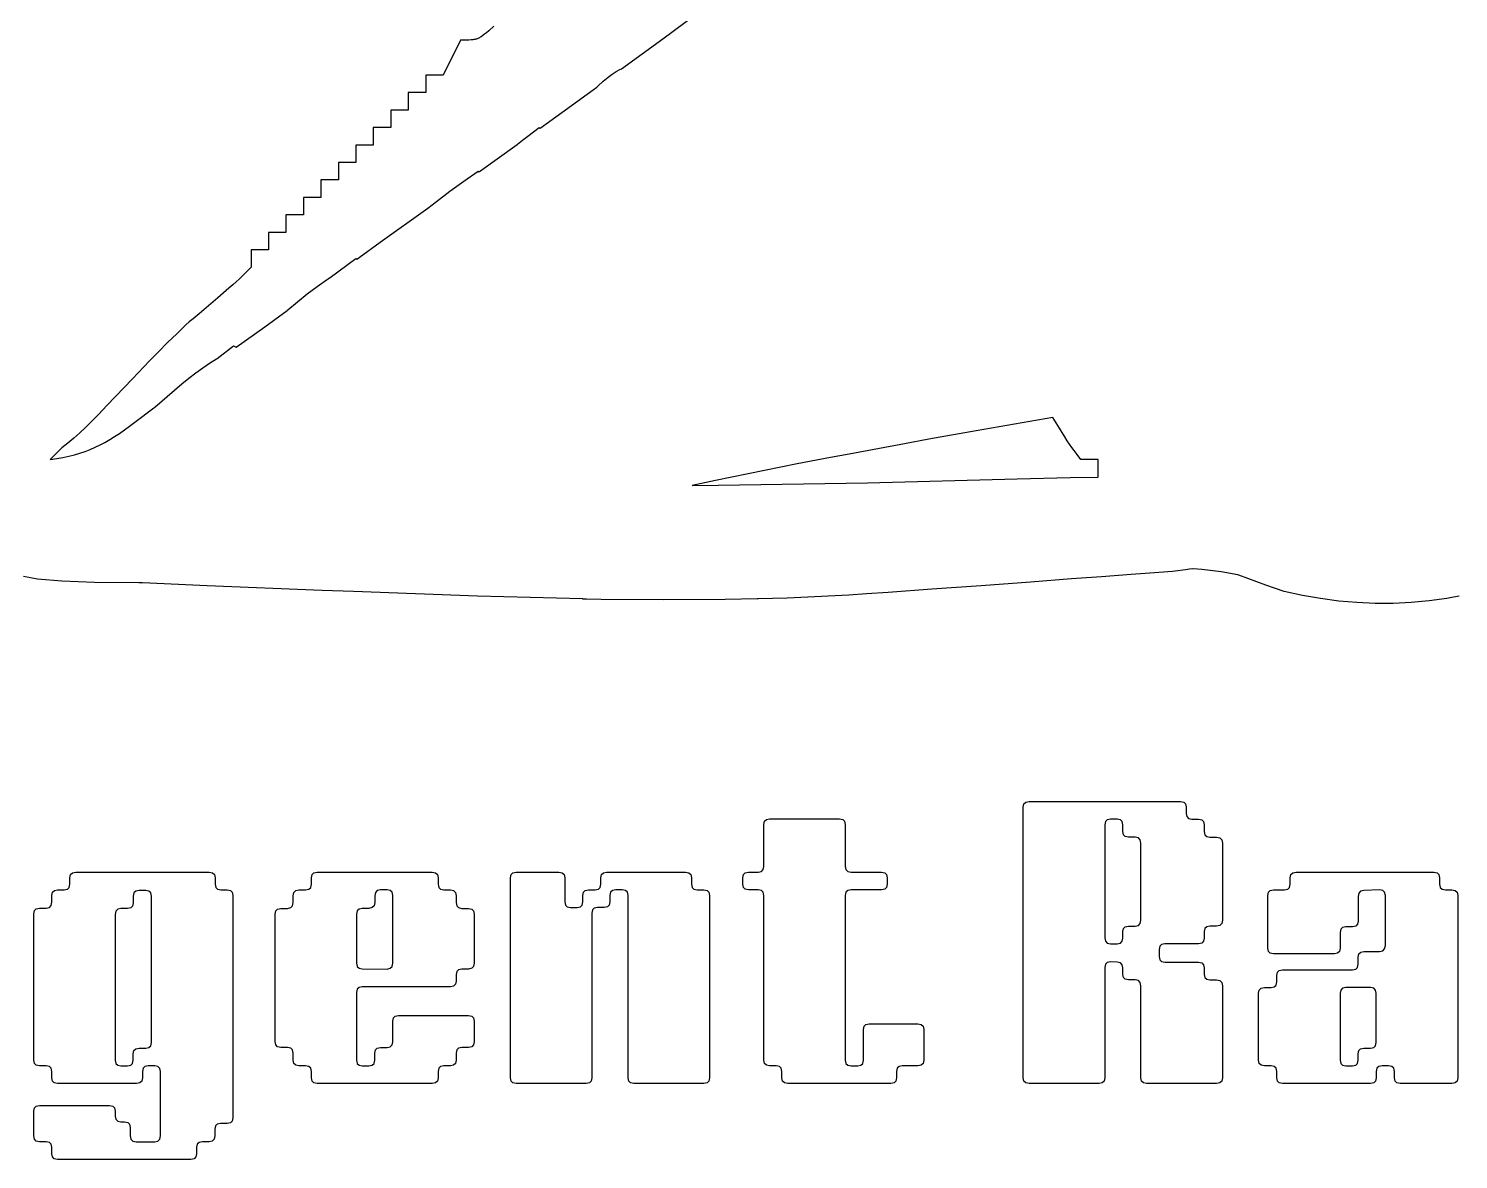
# Model space of a CAD drawing. Header units: millimetres. Extents: x 60 to 220, y -152 to -53.
# Drawn here: x 210.111 to 214.753, y -136.18 to -132.508 of the extents above; entities that cross this region are included whole.
import ezdxf

# ---------------------------------------------------------------- set-up
doc = ezdxf.new("R2010")
doc.units = ezdxf.units.MM
doc.layers.add('F.Silkscreen', color=41, linetype='CONTINUOUS', true_color=0xf2eda1)

msp = doc.modelspace()

# ---------------------------------------------------------------- linework, layer by layer
at = {"layer": 'F.Silkscreen', "linetype": 'CONTINUOUS'}
for p, q in [((212.170098, -132.541211), (212.395086, -132.374023)), ((211.571947, -132.53927), (211.56941, -132.540409)), ((211.574475, -132.537999), (211.571947, -132.53927)), ((211.577034, -132.536578), (211.574475, -132.537999)), ((211.579638, -132.53498), (211.577034, -132.536578)), ((211.585045, -132.531317), (211.579638, -132.53498)), ((211.590881, -132.526926), (211.585045, -132.531317)), ((211.597277, -132.521723), (211.590881, -132.526926)), ((211.604408, -132.515654), (211.597277, -132.521723)), ((211.621476, -132.500661), (211.604408, -132.515654)), ((211.513364, -132.546074), (211.456641, -132.659515)), ((211.532187, -132.545987), (211.513364, -132.546074)), ((211.540003, -132.545777), (211.532187, -132.545987)), ((211.546951, -132.545367), (211.540003, -132.545777)), ((211.553215, -132.544697), (211.546951, -132.545367)), ((211.556138, -132.544237), (211.553215, -132.544697)), ((211.55894, -132.543686), (211.556138, -132.544237)), ((211.561661, -132.54304), (211.55894, -132.543686)), ((211.564296, -132.542275), (211.561661, -132.54304)), ((211.566868, -132.541394), (211.564296, -132.542275)), ((211.56941, -132.540409), (211.566868, -132.541394)), ((212.03605, -132.639493), (212.170098, -132.541211)), ((211.456641, -132.659515), (211.399921, -132.659515)), ((211.399921, -132.659515), (211.399921, -132.716231)), ((211.976177, -132.679621), (211.99177, -132.666481)), ((211.99177, -132.666481), (212.005733, -132.655963)), ((212.005733, -132.655963), (212.018486, -132.647784)), ((212.018486, -132.647784), (212.03046, -132.641623)), ((212.03046, -132.641623), (212.03605, -132.639493)), ((211.399921, -132.716231), (211.343202, -132.716231)), ((211.343202, -132.716231), (211.343202, -132.772956)), ((211.771665, -132.831205), (211.944043, -132.706953)), ((211.944043, -132.706953), (211.955618, -132.698465)), ((211.955618, -132.698465), (211.958539, -132.695665)), ((211.958539, -132.695665), (211.976177, -132.679621)), ((211.343202, -132.772956), (211.286476, -132.772956)), ((211.286476, -132.772956), (211.286476, -132.829673)), ((211.286476, -132.829673), (211.229773, -132.829673)), ((211.229773, -132.829673), (211.229773, -132.886385)), ((211.714182, -132.870465), (211.731201, -132.857135)), ((211.731201, -132.857135), (211.749324, -132.843576)), ((211.749324, -132.843576), (211.7686, -132.829673)), ((211.7686, -132.829673), (211.771665, -132.831205)), ((211.229773, -132.886385), (211.173045, -132.886385)), ((211.173045, -132.886385), (211.173045, -132.943104)), ((211.573976, -132.972743), (211.696479, -132.885265)), ((211.696479, -132.885265), (211.698229, -132.88371)), ((211.698229, -132.88371), (211.714182, -132.870465)), ((211.173045, -132.943104), (211.116332, -132.943104)), ((211.116332, -132.943104), (211.116332, -132.999834)), ((211.116332, -132.999834), (211.059612, -132.999834)), ((211.059612, -132.999834), (211.059612, -133.056529)), ((211.523522, -133.003956), (211.570082, -132.971474)), ((211.570082, -132.971474), (211.573417, -132.973141)), ((211.573417, -132.973141), (211.573976, -132.972743)), ((211.434616, -133.0699), (211.478416, -133.036664)), ((211.478416, -133.036664), (211.523522, -133.003956)), ((211.059612, -133.056529), (211.002896, -133.056529)), ((211.002896, -133.056529), (211.002896, -133.113262)), ((211.252378, -133.202306), (211.407226, -133.091794)), ((211.407226, -133.091794), (211.434616, -133.0699)), ((211.002896, -133.113262), (210.946172, -133.113262)), ((210.946172, -133.113262), (210.946172, -133.169978)), ((210.946172, -133.169978), (210.889455, -133.169978)), ((210.889455, -133.169978), (210.889455, -133.226697)), ((210.889455, -133.226697), (210.832734, -133.226697)), ((210.832734, -133.226697), (210.832734, -133.283415)), ((211.183678, -133.251511), (211.252378, -133.202306)), ((211.089421, -133.316422), (211.173045, -133.255053)), ((211.173045, -133.255053), (211.176379, -133.256719)), ((211.176379, -133.256719), (211.183678, -133.251511)), ((210.794249, -133.32168), (210.784242, -133.331048)), ((210.80482, -133.31138), (210.794249, -133.32168)), ((210.832734, -133.283415), (210.80482, -133.31138)), ((211.047778, -133.345521), (211.080762, -133.32217)), ((211.080762, -133.32217), (211.089421, -133.316422)), ((210.760897, -133.351712), (210.724624, -133.382676)), ((210.773549, -133.34067), (210.760897, -133.351712)), ((210.784242, -133.331048), (210.773549, -133.34067)), ((210.983691, -133.395287), (211.01543, -133.369871)), ((211.01543, -133.369871), (211.047778, -133.345521)), ((210.724624, -133.382676), (210.663808, -133.434962)), ((210.952514, -133.421761), (210.983691, -133.395287)), ((210.631413, -133.461052), (210.621374, -133.470365)), ((210.644507, -133.450577), (210.631413, -133.461052)), ((210.663808, -133.434962), (210.644507, -133.450577)), ((210.877048, -133.476619), (210.950342, -133.423712)), ((210.950342, -133.423712), (210.952514, -133.421761)), ((210.591333, -133.499012), (210.561631, -133.528091)), ((210.621374, -133.470365), (210.591333, -133.499012)), ((210.784783, -133.543035), (210.877048, -133.476619)), ((210.532232, -133.557617), (210.503065, -133.587622)), ((210.561631, -133.528091), (210.532232, -133.557617)), ((210.7224, -133.580016), (210.77602, -133.538653)), ((210.77602, -133.538653), (210.784783, -133.543035)), ((210.503065, -133.587622), (210.447466, -133.645145)), ((210.676011, -133.610088), (210.698379, -133.59497)), ((210.698379, -133.59497), (210.72078, -133.580944)), ((210.72078, -133.580944), (210.7224, -133.580016)), ((210.447466, -133.645145), (210.392356, -133.702922)), ((210.607503, -133.662287), (210.630713, -133.643739)), ((210.630713, -133.643739), (210.653494, -133.626335)), ((210.653494, -133.626335), (210.676011, -133.610088)), ((210.520778, -133.737172), (210.583711, -133.682)), ((210.583711, -133.682), (210.607503, -133.662287)), ((210.36499, -133.731963), (210.337724, -133.761123)), ((210.392356, -133.702922), (210.36499, -133.731963)), ((210.455202, -133.786787), (210.517106, -133.740238)), ((210.517106, -133.740238), (210.520778, -133.737172)), ((210.316789, -133.782426), (210.296466, -133.80235)), ((210.337724, -133.761123), (210.316789, -133.782426)), ((210.438163, -133.799643), (210.455202, -133.786787)), ((213.436251, -133.77134), (213.186897, -133.814121)), ((213.452435, -133.797432), (213.436251, -133.77134)), ((210.256969, -133.838252), (210.237471, -133.854309)), ((210.276583, -133.820938), (210.256969, -133.838252)), ((210.296466, -133.80235), (210.276583, -133.820938)), ((210.373889, -133.842992), (210.389604, -133.833309)), ((210.389604, -133.833309), (210.405473, -133.822879)), ((210.405473, -133.822879), (210.421626, -133.811665)), ((210.421626, -133.811665), (210.438163, -133.799643)), ((213.186897, -133.814121), (213.033328, -133.841783)), ((213.474904, -133.834167), (213.452435, -133.797432)), ((213.482994, -133.847), (213.474904, -133.834167)), ((210.217993, -133.869123), (210.180483, -133.907332)), ((210.237471, -133.854309), (210.217993, -133.869123)), ((210.276949, -133.886721), (210.293978, -133.881018)), ((210.293978, -133.881018), (210.310517, -133.87471)), ((210.310517, -133.87471), (210.326665, -133.86776)), ((210.326665, -133.86776), (210.342531, -133.860201)), ((210.342531, -133.860201), (210.358239, -133.851938)), ((210.358239, -133.851938), (210.373889, -133.842992)), ((212.954119, -133.85657), (212.774345, -133.890151)), ((213.033328, -133.841783), (212.954119, -133.85657)), ((213.490149, -133.857861), (213.482994, -133.847)), ((213.497236, -133.868038), (213.490149, -133.857861)), ((213.505154, -133.878818), (213.497236, -133.868038)), ((213.514727, -133.89147), (213.505154, -133.878818)), ((210.180483, -133.907332), (210.201659, -133.904188)), ((210.201659, -133.904188), (210.221769, -133.900566)), ((210.221769, -133.900566), (210.240964, -133.896478)), ((210.240964, -133.896478), (210.259311, -133.891872)), ((210.259311, -133.891872), (210.276949, -133.886721)), ((212.606191, -133.922084), (212.340433, -133.976082)), ((212.714123, -133.901391), (212.606191, -133.922084)), ((212.774345, -133.890151), (212.714123, -133.901391)), ((213.526868, -133.907332), (213.514727, -133.89147)), ((213.583584, -133.907332), (213.526868, -133.907332)), ((213.583584, -133.964043), (213.583584, -133.907332)), ((212.340433, -133.976082), (212.265332, -133.991579)), ((212.83471, -133.983781), (213.319819, -133.97024)), ((213.319819, -133.97024), (213.492103, -133.965694)), ((213.492103, -133.965694), (213.582601, -133.96461)), ((213.582601, -133.96461), (213.583584, -133.964043)), ((212.265332, -133.991579), (212.349641, -133.991077)), ((212.349641, -133.991077), (212.83471, -133.983781)), ((210.139428, -134.295616), (210.093719, -134.287535)), ((210.218112, -134.302713), (210.139428, -134.295616)), ((210.32398, -134.306479), (210.218112, -134.302713)), ((213.496738, -134.295495), (213.3634, -134.305825)), ((213.59372, -134.28871), (213.496738, -134.295495)), ((213.690658, -134.281345), (213.59372, -134.28871)), ((213.750979, -134.276332), (213.690658, -134.281345)), ((213.824965, -134.270729), (213.750979, -134.276332)), ((213.84175, -134.26902), (213.824965, -134.270729)), ((213.857998, -134.266923), (213.84175, -134.26902)), ((213.86704, -134.265452), (213.857998, -134.266923)), ((213.879286, -134.264138), (213.86704, -134.265452)), ((213.891072, -134.262439), (213.879286, -134.264138)), ((213.892009, -134.262257), (213.891072, -134.262439)), ((213.920332, -134.264171), (213.892009, -134.262257)), ((213.982917, -134.271817), (213.920332, -134.264171)), ((214.037047, -134.281843), (213.982917, -134.271817)), ((214.039678, -134.282867), (214.037047, -134.281843)), ((214.068968, -134.29393), (214.039678, -134.282867)), ((214.127922, -134.315205), (214.068968, -134.29393)), ((210.468363, -134.30756), (210.32398, -134.306479)), ((210.479984, -134.307477), (210.468363, -134.30756)), ((210.690157, -134.317297), (210.479984, -134.307477)), ((211.06404, -134.332416), (210.690157, -134.317297)), ((211.165951, -134.336267), (211.06404, -134.332416)), ((211.567827, -134.351244), (211.165951, -134.336267)), ((212.773866, -134.348389), (212.572973, -134.357636)), ((212.830628, -134.344232), (212.773866, -134.348389)), ((212.901783, -134.339028), (212.830628, -134.344232)), ((213.042893, -134.32894), (212.901783, -134.339028)), ((213.203163, -134.31774), (213.042893, -134.32894)), ((213.3634, -134.305825), (213.203163, -134.31774)), ((214.187434, -134.335595), (214.127922, -134.315205)), ((214.246358, -134.348613), (214.187434, -134.335595)), ((214.305387, -134.359097), (214.246358, -134.348613)), ((211.910382, -134.360176), (211.567827, -134.351244)), ((211.910382, -134.361076), (211.910382, -134.360176)), ((211.922208, -134.360484), (211.910382, -134.361076)), ((211.969893, -134.361728), (211.922208, -134.360484)), ((212.17095, -134.363663), (211.969893, -134.361728)), ((212.371989, -134.362504), (212.17095, -134.363663)), ((212.477074, -134.359958), (212.371989, -134.362504)), ((212.477579, -134.361076), (212.477074, -134.359958)), ((212.478736, -134.359918), (212.477579, -134.361076)), ((212.572973, -134.357636), (212.478736, -134.359918)), ((214.364463, -134.367035), (214.305387, -134.359097)), ((214.423511, -134.372365), (214.364463, -134.367035)), ((214.482437, -134.375073), (214.423511, -134.372365)), ((214.541201, -134.375085), (214.482437, -134.375073)), ((214.59972, -134.372365), (214.541201, -134.375085)), ((214.657919, -134.366904), (214.59972, -134.372365)), ((214.715728, -134.358618), (214.657919, -134.366904)), ((214.736571, -134.354574), (214.715728, -134.358618)), ((214.755066, -134.351765), (214.736571, -134.354574)), ((213.34015, -135.036076), (213.342331, -135.025521)), ((213.34015, -135.093608), (213.34015, -135.036076)), ((213.342331, -135.025521), (213.348188, -135.019664)), ((213.348188, -135.019664), (213.358743, -135.017483)), ((213.358743, -135.017483), (213.850368, -135.017483)), ((213.850368, -135.017483), (213.860959, -135.019638)), ((213.860959, -135.019638), (213.866799, -135.025391)), ((213.866799, -135.025391), (213.868961, -135.035692)), ((213.868961, -135.035692), (213.868961, -135.056721)), ((212.497781, -135.092539), (212.499964, -135.081956)), ((212.497781, -135.228631), (212.497781, -135.092539)), ((212.499964, -135.081956), (212.505823, -135.076087)), ((212.505823, -135.076087), (212.516374, -135.073903)), ((212.516374, -135.073903), (212.743636, -135.073903)), ((212.743636, -135.073903), (212.754187, -135.076087)), ((212.754187, -135.076087), (212.760046, -135.081956)), ((212.760046, -135.081956), (212.762229, -135.092539)), ((212.762229, -135.092539), (212.762229, -135.228631)), ((213.606741, -135.082996), (213.604555, -135.093608)), ((213.612601, -135.077116), (213.606741, -135.082996)), ((213.623148, -135.074929), (213.612601, -135.077116)), ((213.644733, -135.074929), (213.623148, -135.074929)), ((213.655273, -135.077122), (213.644733, -135.074929)), ((213.661137, -135.083025), (213.655273, -135.077122)), ((213.663326, -135.093693), (213.661137, -135.083025)), ((213.868961, -135.056721), (213.871125, -135.067018)), ((213.871125, -135.067018), (213.876976, -135.072772)), ((213.876976, -135.072772), (213.887596, -135.074929)), ((213.887596, -135.074929), (213.909139, -135.074929)), ((213.909139, -135.074929), (213.919678, -135.077122)), ((213.919678, -135.077122), (213.925542, -135.083025)), ((213.925542, -135.083025), (213.927732, -135.093693)), ((213.34015, -135.91529), (213.34015, -135.093608)), ((213.604555, -135.093608), (213.604555, -135.461108)), ((213.663326, -135.115406), (213.663326, -135.093693)), ((213.665514, -135.126047), (213.663326, -135.115406)), ((213.671376, -135.131938), (213.665514, -135.126047)), ((213.681919, -135.134128), (213.671376, -135.131938)), ((213.703504, -135.134128), (213.681919, -135.134128)), ((213.714043, -135.13632), (213.703504, -135.134128)), ((213.719908, -135.142223), (213.714043, -135.13632)), ((213.927732, -135.093693), (213.927732, -135.115406)), ((213.927732, -135.115406), (213.929919, -135.126047)), ((213.929919, -135.126047), (213.935781, -135.131938)), ((213.935781, -135.131938), (213.946324, -135.134128)), ((213.946324, -135.134128), (213.967867, -135.134128)), ((213.967867, -135.134128), (213.978434, -135.136322)), ((213.978434, -135.136322), (213.98431, -135.142227)), ((213.722097, -135.152892), (213.719908, -135.142223)), ((213.722097, -135.403576), (213.722097, -135.152892)), ((213.98431, -135.142227), (213.986502, -135.152892)), ((213.986502, -135.152892), (213.986502, -135.403576)), ((212.495598, -135.239215), (212.497781, -135.228631)), ((212.762229, -135.228631), (212.764412, -135.239215)), ((210.244781, -135.265475), (210.246946, -135.255179)), ((210.244781, -135.286505), (210.244781, -135.265475)), ((210.246946, -135.255179), (210.252797, -135.249424)), ((210.252797, -135.249424), (210.263417, -135.247267)), ((210.263417, -135.247267), (210.697253, -135.247267)), ((210.697253, -135.247267), (210.707845, -135.249422)), ((210.707845, -135.249422), (210.713684, -135.255175)), ((210.713684, -135.255175), (210.715846, -135.265475)), ((210.715846, -135.265475), (210.715846, -135.286505)), ((211.028508, -135.265475), (211.030673, -135.255179)), ((211.028508, -135.286505), (211.028508, -135.265475)), ((211.030673, -135.255179), (211.036523, -135.249424)), ((211.036523, -135.249424), (211.047144, -135.247267)), ((211.047144, -135.247267), (211.421226, -135.247267)), ((211.421226, -135.247267), (211.431818, -135.249422)), ((211.431818, -135.249422), (211.437657, -135.255175)), ((211.437657, -135.255175), (211.439819, -135.265475)), ((211.439819, -135.265475), (211.439819, -135.286505)), ((211.674903, -135.265903), (211.677086, -135.255319)), ((211.674903, -135.915247), (211.674903, -135.265903)), ((211.677086, -135.255319), (211.682944, -135.249451)), ((211.682944, -135.249451), (211.693496, -135.247267)), ((211.693496, -135.247267), (211.83258, -135.247267)), ((211.83258, -135.247267), (211.843172, -135.249422)), ((211.843172, -135.249422), (211.849011, -135.255175)), ((211.849011, -135.255175), (211.851173, -135.265475)), ((211.851173, -135.265475), (211.851173, -135.343951)), ((211.968672, -135.265475), (211.970834, -135.255175)), ((211.968672, -135.286505), (211.968672, -135.265475)), ((211.970834, -135.255175), (211.976673, -135.249422)), ((211.976673, -135.249422), (211.987265, -135.247267)), ((211.987265, -135.247267), (212.243891, -135.247267)), ((212.243891, -135.247267), (212.254483, -135.249422)), ((212.254483, -135.249422), (212.260322, -135.255175)), ((212.260322, -135.255175), (212.262484, -135.265475)), ((212.262484, -135.265475), (212.262484, -135.286505)), ((212.429222, -135.265775), (212.431402, -135.25528)), ((212.429222, -135.286205), (212.429222, -135.265775)), ((212.431402, -135.25528), (212.437266, -135.249444)), ((212.437266, -135.249444), (212.447858, -135.247267)), ((212.447858, -135.247267), (212.479188, -135.247267)), ((212.479188, -135.247267), (212.489739, -135.245083)), ((212.489739, -135.245083), (212.495598, -135.239215)), ((212.764412, -135.239215), (212.770271, -135.245083)), ((212.770271, -135.245083), (212.780822, -135.247267)), ((212.780822, -135.247267), (212.879728, -135.247267)), ((212.879728, -135.247267), (212.890291, -135.249442)), ((212.890291, -135.249442), (212.896144, -135.255276)), ((212.896144, -135.255276), (212.898321, -135.265775)), ((212.898321, -135.265775), (212.898321, -135.286205)), ((214.207096, -135.265475), (214.209258, -135.255175)), ((214.207096, -135.286505), (214.207096, -135.265475)), ((214.209258, -135.255175), (214.215098, -135.249422)), ((214.215098, -135.249422), (214.225689, -135.247267)), ((214.225689, -135.247267), (214.673289, -135.247267)), ((214.673289, -135.247267), (214.683881, -135.249422)), ((214.683881, -135.249422), (214.68972, -135.255175)), ((214.68972, -135.255175), (214.691882, -135.265475)), ((214.691882, -135.265475), (214.691882, -135.286505)), ((210.186053, -135.323434), (210.188241, -135.312794)), ((210.186053, -135.345147), (210.186053, -135.323434)), ((210.188241, -135.312794), (210.194103, -135.306903)), ((210.194103, -135.306903), (210.204646, -135.304713)), ((210.204646, -135.304713), (210.226188, -135.304713)), ((210.226188, -135.304713), (210.23678, -135.302558)), ((210.23678, -135.302558), (210.242619, -135.296805)), ((210.242619, -135.296805), (210.244781, -135.286505)), ((210.452646, -135.31476), (210.450458, -135.3254)), ((210.458508, -135.308869), (210.452646, -135.31476)), ((210.469051, -135.306679), (210.458508, -135.308869)), ((210.490636, -135.306679), (210.469051, -135.306679)), ((210.501171, -135.308875), (210.490636, -135.306679)), ((210.507038, -135.314789), (210.501171, -135.308875)), ((210.509229, -135.325486), (210.507038, -135.314789)), ((210.715846, -135.286505), (210.718011, -135.296801)), ((210.718011, -135.296801), (210.723862, -135.302556)), ((210.723862, -135.302556), (210.734482, -135.304713)), ((210.734482, -135.304713), (210.755041, -135.304713)), ((210.755041, -135.304713), (210.765584, -135.306903)), ((210.765584, -135.306903), (210.771447, -135.312794)), ((210.771447, -135.312794), (210.773634, -135.323434)), ((210.773634, -135.323434), (210.773634, -136.044799)), ((210.96978, -135.323776), (210.971984, -135.312909)), ((210.96978, -135.345831), (210.96978, -135.323776)), ((210.971984, -135.312909), (210.977861, -135.306926)), ((210.977861, -135.306926), (210.988373, -135.304713)), ((210.988373, -135.304713), (211.009915, -135.304713)), ((211.009915, -135.304713), (211.020507, -135.302558)), ((211.020507, -135.302558), (211.026346, -135.296805)), ((211.026346, -135.296805), (211.028508, -135.286505)), ((211.236389, -135.312909), (211.234185, -135.323776)), ((211.234185, -135.323776), (211.234185, -135.345831)), ((211.242267, -135.306926), (211.236389, -135.312909)), ((211.252778, -135.304713), (211.242267, -135.306926)), ((211.274363, -135.304713), (211.252778, -135.304713)), ((211.284898, -135.306909), (211.274363, -135.304713)), ((211.290764, -135.312823), (211.284898, -135.306909)), ((211.292956, -135.32352), (211.290764, -135.312823)), ((211.292956, -135.543045), (211.292956, -135.32352)), ((211.439819, -135.286505), (211.441984, -135.296801)), ((211.441984, -135.296801), (211.447834, -135.302556)), ((211.447834, -135.302556), (211.458455, -135.304713)), ((211.458455, -135.304713), (211.479997, -135.304713)), ((211.479997, -135.304713), (211.490508, -135.306926)), ((211.490508, -135.306926), (211.496386, -135.312909)), ((211.496386, -135.312909), (211.49859, -135.323776)), ((211.49859, -135.323776), (211.49859, -135.345831)), ((211.909944, -135.322921), (211.912106, -135.31262)), ((211.909944, -135.343951), (211.909944, -135.322921)), ((211.912106, -135.31262), (211.917945, -135.306868)), ((211.917945, -135.306868), (211.928537, -135.304713)), ((211.928537, -135.304713), (211.950079, -135.304713)), ((211.950079, -135.304713), (211.960671, -135.302558)), ((211.960671, -135.302558), (211.96651, -135.296805)), ((211.96651, -135.296805), (211.968672, -135.286505)), ((212.000241, -135.31262), (211.998079, -135.322921)), ((211.998079, -135.322921), (211.998079, -135.343951)), ((212.00608, -135.306868), (212.000241, -135.31262)), ((212.016672, -135.304713), (212.00608, -135.306868)), ((212.038257, -135.304713), (212.016672, -135.304713)), ((212.048804, -135.3069), (212.038257, -135.304713)), ((212.054664, -135.31278), (212.048804, -135.3069)), ((212.05685, -135.323391), (212.054664, -135.31278)), ((212.05685, -135.915204), (212.05685, -135.323391)), ((212.262484, -135.286505), (212.264649, -135.296801)), ((212.264649, -135.296801), (212.270499, -135.302556)), ((212.270499, -135.302556), (212.28112, -135.304713)), ((212.28112, -135.304713), (212.302662, -135.304713)), ((212.302662, -135.304713), (212.313209, -135.3069)), ((212.313209, -135.3069), (212.319069, -135.31278)), ((212.319069, -135.31278), (212.321255, -135.323391)), ((212.321255, -135.323391), (212.321255, -135.915204)), ((212.431402, -135.2967), (212.429222, -135.286205)), ((212.437266, -135.302536), (212.431402, -135.2967)), ((212.447858, -135.304713), (212.437266, -135.302536)), ((212.479188, -135.304713), (212.447858, -135.304713)), ((212.489735, -135.3069), (212.479188, -135.304713)), ((212.495596, -135.31278), (212.489735, -135.3069)), ((212.497781, -135.323391), (212.495596, -135.31278)), ((212.497781, -135.857758), (212.497781, -135.323391)), ((212.764414, -135.31278), (212.762229, -135.323391)), ((212.762229, -135.323391), (212.762229, -135.857758)), ((212.770275, -135.3069), (212.764414, -135.31278)), ((212.780822, -135.304713), (212.770275, -135.3069)), ((212.879728, -135.304713), (212.780822, -135.304713)), ((212.890291, -135.302538), (212.879728, -135.304713)), ((212.896144, -135.296704), (212.890291, -135.302538)), ((212.898321, -135.286205), (212.896144, -135.296704)), ((214.133665, -135.32352), (214.135856, -135.312823)), ((214.133665, -135.493806), (214.133665, -135.32352)), ((214.135856, -135.312823), (214.141723, -135.306909)), ((214.141723, -135.306909), (214.152258, -135.304713)), ((214.152258, -135.304713), (214.188503, -135.304713)), ((214.188503, -135.304713), (214.199095, -135.302558)), ((214.199095, -135.302558), (214.204934, -135.296805)), ((214.204934, -135.296805), (214.207096, -135.286505)), ((214.429656, -135.315472), (214.427477, -135.325999)), ((214.435511, -135.309627), (214.429656, -135.315472)), ((214.44607, -135.307448), (214.435511, -135.309627)), ((214.497019, -135.304713), (214.44607, -135.307448)), ((214.507542, -135.306917), (214.497019, -135.304713)), ((214.513414, -135.312866), (214.507542, -135.306917)), ((214.515612, -135.323648), (214.513414, -135.312866)), ((214.515612, -135.485941), (214.515612, -135.323648)), ((214.691882, -135.286505), (214.694047, -135.296801)), ((214.694047, -135.296801), (214.699897, -135.302556)), ((214.699897, -135.302556), (214.710518, -135.304713)), ((214.710518, -135.304713), (214.73206, -135.304713)), ((214.73206, -135.304713), (214.742607, -135.3069)), ((214.742607, -135.3069), (214.748468, -135.31278)), ((214.748468, -135.31278), (214.750653, -135.323391)), ((214.750653, -135.323391), (214.750653, -135.915204)), ((210.12947, -135.37195), (210.135332, -135.366058)), ((210.135332, -135.366058), (210.145875, -135.363869)), ((210.145875, -135.363869), (210.167417, -135.363869)), ((210.167417, -135.363869), (210.177989, -135.361677)), ((210.177989, -135.361677), (210.183863, -135.355783)), ((210.183863, -135.355783), (210.186053, -135.345147)), ((210.399737, -135.368025), (210.393875, -135.373916)), ((210.41028, -135.365835), (210.399737, -135.368025)), ((210.431865, -135.365835), (210.41028, -135.365835)), ((210.442408, -135.363645), (210.431865, -135.365835)), ((210.448271, -135.357754), (210.442408, -135.363645)), ((210.450458, -135.347113), (210.448271, -135.357754)), ((210.450458, -135.3254), (210.450458, -135.347113)), ((210.509229, -135.800184), (210.509229, -135.325486)), ((210.913192, -135.372947), (210.919051, -135.367078)), ((210.919051, -135.367078), (210.929602, -135.364894)), ((210.929602, -135.364894), (210.951144, -135.364894)), ((210.951144, -135.364894), (210.961683, -135.362679)), ((210.961683, -135.362679), (210.967573, -135.356694)), ((210.967573, -135.356694), (210.96978, -135.345831)), ((211.18346, -135.367081), (211.177599, -135.372961)), ((211.194007, -135.364894), (211.18346, -135.367081)), ((211.215592, -135.364894), (211.194007, -135.364894)), ((211.226103, -135.362681), (211.215592, -135.364894)), ((211.231981, -135.356698), (211.226103, -135.362681)), ((211.234185, -135.345831), (211.231981, -135.356698)), ((211.49859, -135.345831), (211.500794, -135.356698)), ((211.500794, -135.356698), (211.506672, -135.362681)), ((211.506672, -135.362681), (211.517183, -135.364894)), ((211.517183, -135.364894), (211.538725, -135.364894)), ((211.538725, -135.364894), (211.549296, -135.367086)), ((211.549296, -135.367086), (211.55517, -135.37298)), ((211.851173, -135.343951), (211.853335, -135.354251)), ((211.853335, -135.354251), (211.859174, -135.360004)), ((211.859174, -135.360004), (211.869766, -135.362159)), ((211.869766, -135.362159), (211.891351, -135.362159)), ((211.891351, -135.362159), (211.901943, -135.360004)), ((211.901943, -135.360004), (211.907782, -135.354251)), ((211.907782, -135.354251), (211.909944, -135.343951)), ((211.941495, -135.37024), (211.939308, -135.38088)), ((211.947358, -135.364349), (211.941495, -135.37024)), ((211.957901, -135.362159), (211.947358, -135.364349)), ((211.979486, -135.362159), (211.957901, -135.362159)), ((211.990078, -135.360004), (211.979486, -135.362159)), ((211.995917, -135.354251), (211.990078, -135.360004)), ((211.998079, -135.343951), (211.995917, -135.354251)), ((214.427477, -135.325999), (214.427477, -135.406141)), ((210.127282, -135.38259), (210.12947, -135.37195)), ((210.127282, -135.384556), (210.127282, -135.38259)), ((210.127282, -135.857715), (210.127282, -135.384556)), ((210.393875, -135.373916), (210.391687, -135.384556)), ((210.391687, -135.384556), (210.391687, -135.857715)), ((210.911009, -135.383573), (210.913192, -135.372947)), ((210.911009, -135.797619), (210.911009, -135.383573)), ((211.177599, -135.372961), (211.175414, -135.383573)), ((211.175414, -135.383573), (211.175414, -135.543045)), ((211.55517, -135.37298), (211.557361, -135.383616)), ((211.557361, -135.383616), (211.557361, -135.543131)), ((211.939308, -135.38088), (211.939308, -135.915161)), ((213.714043, -135.420148), (213.719908, -135.414245)), ((213.719908, -135.414245), (213.722097, -135.403576)), ((213.98431, -135.414241), (213.978434, -135.420145)), ((213.986502, -135.403576), (213.98431, -135.414241)), ((214.425298, -135.416668), (214.419443, -135.422513)), ((214.427477, -135.406141), (214.425298, -135.416668)), ((213.604555, -135.461108), (213.606741, -135.47172)), ((213.661164, -135.471879), (213.663326, -135.461578)), ((213.663326, -135.440549), (213.665488, -135.430248)), ((213.663326, -135.461578), (213.663326, -135.440549)), ((213.665488, -135.430248), (213.671328, -135.424495)), ((213.671328, -135.424495), (213.681919, -135.42234)), ((213.681919, -135.42234), (213.703504, -135.42234)), ((213.703504, -135.42234), (213.714043, -135.420148)), ((213.927732, -135.461578), (213.925569, -135.471879)), ((213.929894, -135.430248), (213.927732, -135.440549)), ((213.927732, -135.440549), (213.927732, -135.461578)), ((213.935733, -135.424495), (213.929894, -135.430248)), ((213.946324, -135.42234), (213.935733, -135.424495)), ((213.967867, -135.42234), (213.946324, -135.42234)), ((213.978434, -135.420145), (213.967867, -135.42234)), ((214.370885, -135.432714), (214.368706, -135.443241)), ((214.368706, -135.443241), (214.368706, -135.494062)), ((214.37674, -135.426869), (214.370885, -135.432714)), ((214.387299, -135.424691), (214.37674, -135.426869)), ((214.408884, -135.424691), (214.387299, -135.424691)), ((214.419443, -135.422513), (214.408884, -135.424691)), ((213.606741, -135.47172), (213.612601, -135.477599)), ((213.612601, -135.477599), (213.623148, -135.479786)), ((213.623148, -135.479786), (213.644733, -135.479786)), ((213.644733, -135.479786), (213.655325, -135.477631)), ((213.655325, -135.477631), (213.661164, -135.471879)), ((213.783032, -135.487986), (213.780826, -135.498849)), ((213.780826, -135.498849), (213.780826, -135.520904)), ((213.788922, -135.482001), (213.783032, -135.487986)), ((213.799461, -135.479786), (213.788922, -135.482001)), ((213.909139, -135.479786), (213.799461, -135.479786)), ((213.91973, -135.477631), (213.909139, -135.479786)), ((213.925569, -135.471879), (213.91973, -135.477631)), ((214.135856, -135.504503), (214.133665, -135.493806)), ((214.141723, -135.510417), (214.135856, -135.504503)), ((214.152258, -135.512612), (214.141723, -135.510417)), ((214.360672, -135.510434), (214.350113, -135.512612)), ((214.366527, -135.504589), (214.360672, -135.510434)), ((214.368706, -135.494062), (214.366527, -135.504589)), ((214.429675, -135.512986), (214.435547, -135.507038)), ((214.435547, -135.507038), (214.44607, -135.504833)), ((214.44607, -135.504833), (214.497019, -135.504833)), ((214.497019, -135.504833), (214.507546, -135.502632)), ((214.507546, -135.502632), (214.513416, -135.496695)), ((214.513416, -135.496695), (214.515612, -135.485941)), ((211.175414, -135.543045), (211.177599, -135.553657)), ((211.177599, -135.553657), (211.18346, -135.559537)), ((211.284898, -135.559656), (211.290764, -135.553742)), ((211.290764, -135.553742), (211.292956, -135.543045)), ((211.55517, -135.553767), (211.549296, -135.55966)), ((211.557361, -135.543131), (211.55517, -135.553767)), ((213.606737, -135.546296), (213.604555, -135.556851)), ((213.604555, -135.556851), (213.604555, -135.91529)), ((213.612593, -135.540439), (213.606737, -135.546296)), ((213.623148, -135.538258), (213.612593, -135.540439)), ((213.644733, -135.539968), (213.623148, -135.538258)), ((213.655325, -135.542122), (213.644733, -135.539968)), ((213.661164, -135.547875), (213.655325, -135.542122)), ((213.663326, -135.558176), (213.661164, -135.547875)), ((213.780826, -135.520904), (213.783032, -135.531767)), ((213.783032, -135.531767), (213.788922, -135.537753)), ((213.788922, -135.537753), (213.799461, -135.539968)), ((213.799461, -135.539968), (213.909139, -135.539968)), ((213.909139, -135.539968), (213.91973, -135.542122)), ((213.91973, -135.542122), (213.925569, -135.547875)), ((213.925569, -135.547875), (213.927732, -135.558176)), ((214.350113, -135.512612), (214.152258, -135.512612)), ((214.419407, -135.562383), (214.425279, -135.556434)), ((214.425279, -135.556434), (214.427477, -135.545652)), ((214.427477, -135.523768), (214.429675, -135.512986)), ((214.427477, -135.545652), (214.427477, -135.523768)), ((211.18346, -135.559537), (211.194007, -135.561724)), ((211.194007, -135.561724), (211.274363, -135.561852)), ((211.274363, -135.561852), (211.284898, -135.559656)), ((211.49859, -135.601089), (211.496428, -135.61139)), ((211.500752, -135.569759), (211.49859, -135.58006)), ((211.49859, -135.58006), (211.49859, -135.601089)), ((211.506591, -135.564007), (211.500752, -135.569759)), ((211.517183, -135.561852), (211.506591, -135.564007)), ((211.538725, -135.561852), (211.517183, -135.561852)), ((211.549296, -135.55966), (211.538725, -135.561852)), ((213.663326, -135.579205), (213.663326, -135.558176)), ((213.665488, -135.589506), (213.663326, -135.579205)), ((213.671328, -135.595259), (213.665488, -135.589506)), ((213.681919, -135.597414), (213.671328, -135.595259)), ((213.703504, -135.597414), (213.681919, -135.597414)), ((213.71406, -135.599595), (213.703504, -135.597414)), ((213.719916, -135.605451), (213.71406, -135.599595)), ((213.927732, -135.558176), (213.927732, -135.579205)), ((213.927732, -135.579205), (213.929894, -135.589506)), ((213.929894, -135.589506), (213.935733, -135.595259)), ((213.935733, -135.595259), (213.946324, -135.597414)), ((213.946324, -135.597414), (213.967867, -135.597414)), ((213.967867, -135.597414), (213.97845, -135.599597)), ((213.97845, -135.599597), (213.984318, -135.605455)), ((214.163072, -135.582796), (214.165234, -135.572495)), ((214.163072, -135.603825), (214.163072, -135.582796)), ((214.165234, -135.572495), (214.171073, -135.566742)), ((214.171073, -135.566742), (214.181665, -135.564587)), ((214.181665, -135.564587), (214.408884, -135.564587)), ((214.408884, -135.564587), (214.419407, -135.562383)), ((211.177605, -135.627408), (211.175414, -135.638104)), ((211.175414, -135.638104), (211.175414, -135.85763)), ((211.183472, -135.621493), (211.177605, -135.627408)), ((211.194007, -135.619298), (211.183472, -135.621493)), ((211.479997, -135.619298), (211.194007, -135.619298)), ((211.490589, -135.617143), (211.479997, -135.619298)), ((211.496428, -135.61139), (211.490589, -135.617143)), ((213.722097, -135.616007), (213.719916, -135.605451)), ((213.722097, -135.91529), (213.722097, -135.616007)), ((213.984318, -135.605455), (213.986502, -135.616007)), ((213.986502, -135.616007), (213.986502, -135.91529)), ((214.104301, -135.640712), (214.106486, -135.6301)), ((214.104301, -135.857758), (214.104301, -135.640712)), ((214.106486, -135.6301), (214.112347, -135.62422)), ((214.112347, -135.62422), (214.122894, -135.622033)), ((214.122894, -135.622033), (214.144436, -135.622033)), ((214.144436, -135.622033), (214.155056, -135.619876)), ((214.155056, -135.619876), (214.160907, -135.614122)), ((214.160907, -135.614122), (214.163072, -135.603825)), ((214.370891, -135.6301), (214.368706, -135.640712)), ((214.368706, -135.640712), (214.368706, -135.857758)), ((214.376752, -135.62422), (214.370891, -135.6301)), ((214.387299, -135.622033), (214.376752, -135.62422)), ((214.467612, -135.622033), (214.387299, -135.622033)), ((214.478147, -135.624229), (214.467612, -135.622033)), ((214.484013, -135.630143), (214.478147, -135.624229)), ((214.486205, -135.64084), (214.484013, -135.630143)), ((214.486205, -135.800184), (214.486205, -135.64084)), ((211.292956, -135.73077), (211.29513, -135.7203)), ((211.292956, -135.79779), (211.292956, -135.73077)), ((211.29513, -135.7203), (211.300981, -135.714478)), ((211.300981, -135.714478), (211.311549, -135.712305)), ((211.311549, -135.712305), (211.538725, -135.712305)), ((211.538725, -135.712305), (211.549321, -135.71448)), ((211.549321, -135.71448), (211.555183, -135.720304)), ((211.555183, -135.720304), (211.557361, -135.73077)), ((211.557361, -135.73077), (211.557361, -135.79779)), ((212.823136, -135.747684), (212.828991, -135.741839)), ((212.828991, -135.741839), (212.83955, -135.739661)), ((212.83955, -135.739661), (212.99821, -135.739661)), ((212.99821, -135.739661), (213.008798, -135.741841)), ((213.008798, -135.741841), (213.014664, -135.747688)), ((212.820957, -135.758211), (212.823136, -135.747684)), ((212.820957, -135.857886), (212.820957, -135.758211)), ((213.014664, -135.747688), (213.016846, -135.758211)), ((213.016846, -135.758211), (213.016846, -135.857886)), ((210.450458, -135.837199), (210.45262, -135.826898)), ((210.45262, -135.826898), (210.458459, -135.821145)), ((210.458459, -135.821145), (210.469051, -135.818991)), ((210.469051, -135.818991), (210.490636, -135.818991)), ((210.490636, -135.818991), (210.501171, -135.816795)), ((210.501171, -135.816795), (210.507038, -135.810881)), ((210.507038, -135.810881), (210.509229, -135.800184)), ((210.913192, -135.808203), (210.911009, -135.797619)), ((210.919051, -135.814071), (210.913192, -135.808203)), ((210.929602, -135.816255), (210.919051, -135.814071)), ((210.951144, -135.816255), (210.929602, -135.816255)), ((210.961683, -135.81847), (210.951144, -135.816255)), ((210.967573, -135.824455), (210.961683, -135.81847)), ((210.96978, -135.835318), (210.967573, -135.824455)), ((210.96978, -135.857373), (210.96978, -135.835318)), ((211.234185, -135.835318), (211.236389, -135.824451)), ((211.234185, -135.857373), (211.234185, -135.835318)), ((211.236389, -135.824451), (211.242267, -135.818468)), ((211.242267, -135.818468), (211.252778, -135.816255)), ((211.252778, -135.816255), (211.274363, -135.816255)), ((211.274363, -135.816255), (211.28493, -135.814083)), ((211.28493, -135.814083), (211.290781, -135.808261)), ((211.290781, -135.808261), (211.292956, -135.79779)), ((211.500794, -135.824451), (211.49859, -135.835318)), ((211.49859, -135.835318), (211.49859, -135.857373)), ((211.506672, -135.818468), (211.500794, -135.824451)), ((211.517183, -135.816255), (211.506672, -135.818468)), ((211.538725, -135.816255), (211.517183, -135.816255)), ((211.549321, -135.814081), (211.538725, -135.816255)), ((211.555183, -135.808257), (211.549321, -135.814081)), ((211.557361, -135.79779), (211.555183, -135.808257)), ((214.427477, -135.837199), (214.429639, -135.826898)), ((214.429639, -135.826898), (214.435478, -135.821145)), ((214.435478, -135.821145), (214.44607, -135.818991)), ((214.44607, -135.818991), (214.467612, -135.818991)), ((214.467612, -135.818991), (214.478147, -135.816795)), ((214.478147, -135.816795), (214.484013, -135.810881)), ((214.484013, -135.810881), (214.486205, -135.800184)), ((210.12947, -135.868355), (210.127282, -135.857715)), ((210.135332, -135.874247), (210.12947, -135.868355)), ((210.145875, -135.876437), (210.135332, -135.874247)), ((210.167417, -135.876437), (210.145875, -135.876437)), ((210.178038, -135.878593), (210.167417, -135.876437)), ((210.183888, -135.884348), (210.178038, -135.878593)), ((210.391687, -135.857715), (210.393875, -135.868355)), ((210.393875, -135.868355), (210.399737, -135.874247)), ((210.399737, -135.874247), (210.41028, -135.876437)), ((210.41028, -135.876437), (210.431865, -135.876437)), ((210.431865, -135.876437), (210.442457, -135.874282)), ((210.442457, -135.874282), (210.448296, -135.868529)), ((210.448296, -135.868529), (210.450458, -135.858228)), ((210.450458, -135.858228), (210.450458, -135.837199)), ((210.487824, -135.878591), (210.481984, -135.884344)), ((210.498415, -135.876437), (210.487824, -135.878591)), ((210.52, -135.876437), (210.498415, -135.876437)), ((210.530543, -135.878626), (210.52, -135.876437)), ((210.536406, -135.884518), (210.530543, -135.878626)), ((210.971984, -135.86824), (210.96978, -135.857373)), ((210.977861, -135.874224), (210.971984, -135.86824)), ((210.988373, -135.876437), (210.977861, -135.874224)), ((211.009915, -135.876437), (210.988373, -135.876437)), ((211.020507, -135.878591), (211.009915, -135.876437)), ((211.026346, -135.884344), (211.020507, -135.878591)), ((211.175414, -135.85763), (211.177605, -135.868327)), ((211.177605, -135.868327), (211.183472, -135.874241)), ((211.183472, -135.874241), (211.194007, -135.876437)), ((211.194007, -135.876437), (211.215592, -135.876437)), ((211.215592, -135.876437), (211.226103, -135.874224)), ((211.226103, -135.874224), (211.231981, -135.86824)), ((211.231981, -135.86824), (211.234185, -135.857373)), ((211.447834, -135.878593), (211.441984, -135.884348)), ((211.458455, -135.876437), (211.447834, -135.878593)), ((211.479997, -135.876437), (211.458455, -135.876437)), ((211.490508, -135.874224), (211.479997, -135.876437)), ((211.496386, -135.86824), (211.490508, -135.874224)), ((211.49859, -135.857373), (211.496386, -135.86824)), ((212.499967, -135.86837), (212.497781, -135.857758)), ((212.505827, -135.87425), (212.499967, -135.86837)), ((212.516374, -135.876437), (212.505827, -135.87425)), ((212.537916, -135.876437), (212.516374, -135.876437)), ((212.548537, -135.878593), (212.537916, -135.876437)), ((212.554387, -135.884348), (212.548537, -135.878593)), ((212.762229, -135.857758), (212.764414, -135.86837)), ((212.764414, -135.86837), (212.770275, -135.87425)), ((212.770275, -135.87425), (212.780822, -135.876437)), ((212.780822, -135.876437), (212.802364, -135.876437)), ((212.802364, -135.876437), (212.812923, -135.874258)), ((212.812923, -135.874258), (212.818778, -135.868413)), ((212.818778, -135.868413), (212.820957, -135.857886)), ((212.936712, -135.878591), (212.930873, -135.884344)), ((212.947304, -135.876437), (212.936712, -135.878591)), ((212.99821, -135.876437), (212.947304, -135.876437)), ((213.008798, -135.874256), (212.99821, -135.876437)), ((213.014664, -135.868409), (213.008798, -135.874256)), ((213.016846, -135.857886), (213.014664, -135.868409)), ((214.106486, -135.86837), (214.104301, -135.857758)), ((214.112347, -135.87425), (214.106486, -135.86837)), ((214.122894, -135.876437), (214.112347, -135.87425)), ((214.144436, -135.876437), (214.122894, -135.876437)), ((214.155056, -135.878593), (214.144436, -135.876437)), ((214.160907, -135.884348), (214.155056, -135.878593)), ((214.368706, -135.857758), (214.370891, -135.86837)), ((214.370891, -135.86837), (214.376752, -135.87425)), ((214.376752, -135.87425), (214.387299, -135.876437)), ((214.387299, -135.876437), (214.408884, -135.876437)), ((214.408884, -135.876437), (214.419476, -135.874282)), ((214.419476, -135.874282), (214.425315, -135.868529)), ((214.425315, -135.868529), (214.427477, -135.858228)), ((214.427477, -135.858228), (214.427477, -135.837199)), ((214.494206, -135.878591), (214.488367, -135.884344)), ((214.504798, -135.876437), (214.494206, -135.878591)), ((214.526383, -135.876437), (214.504798, -135.876437)), ((214.536975, -135.878591), (214.526383, -135.876437)), ((214.542814, -135.884344), (214.536975, -135.878591)), ((210.186053, -135.894645), (210.183888, -135.884348)), ((210.186053, -135.915674), (210.186053, -135.894645)), ((210.188215, -135.925975), (210.186053, -135.915674)), ((210.194054, -135.931728), (210.188215, -135.925975)), ((210.47766, -135.925975), (210.471821, -135.931728)), ((210.479822, -135.915674), (210.47766, -135.925975)), ((210.481984, -135.884344), (210.479822, -135.894645)), ((210.479822, -135.894645), (210.479822, -135.915674)), ((210.538593, -135.895158), (210.536406, -135.884518)), ((210.538593, -136.103912), (210.538593, -135.895158)), ((211.028508, -135.894645), (211.026346, -135.884344)), ((211.028508, -135.915674), (211.028508, -135.894645)), ((211.030673, -135.925971), (211.028508, -135.915674)), ((211.036523, -135.931726), (211.030673, -135.925971)), ((211.437657, -135.925975), (211.431818, -135.931728)), ((211.439819, -135.915674), (211.437657, -135.925975)), ((211.441984, -135.884348), (211.439819, -135.894645)), ((211.439819, -135.894645), (211.439819, -135.915674)), ((211.677086, -135.92583), (211.674903, -135.915247)), ((211.682944, -135.931698), (211.677086, -135.92583)), ((211.93712, -135.925801), (211.931258, -135.931693)), ((211.939308, -135.915161), (211.93712, -135.925801)), ((212.059035, -135.925816), (212.05685, -135.915204)), ((212.064895, -135.931696), (212.059035, -135.925816)), ((212.319069, -135.925816), (212.313209, -135.931696)), ((212.321255, -135.915204), (212.319069, -135.925816)), ((212.556552, -135.894645), (212.554387, -135.884348)), ((212.556552, -135.915674), (212.556552, -135.894645)), ((212.558714, -135.925975), (212.556552, -135.915674)), ((212.564553, -135.931728), (212.558714, -135.925975)), ((212.926549, -135.925975), (212.92071, -135.931728)), ((212.928711, -135.915674), (212.926549, -135.925975)), ((212.930873, -135.884344), (212.928711, -135.894645)), ((212.928711, -135.894645), (212.928711, -135.915674)), ((213.342331, -135.925845), (213.34015, -135.91529)), ((213.348188, -135.931701), (213.342331, -135.925845)), ((213.602374, -135.925845), (213.596518, -135.931701)), ((213.604555, -135.91529), (213.602374, -135.925845)), ((213.724278, -135.925845), (213.722097, -135.91529)), ((213.730135, -135.931701), (213.724278, -135.925845)), ((213.984318, -135.925841), (213.97845, -135.931699)), ((213.986502, -135.91529), (213.984318, -135.925841)), ((214.163072, -135.894645), (214.160907, -135.884348)), ((214.163072, -135.915674), (214.163072, -135.894645)), ((214.165234, -135.925975), (214.163072, -135.915674)), ((214.171073, -135.931728), (214.165234, -135.925975)), ((214.484043, -135.925975), (214.478204, -135.931728)), ((214.486205, -135.915674), (214.484043, -135.925975)), ((214.488367, -135.884344), (214.486205, -135.894645)), ((214.486205, -135.894645), (214.486205, -135.915674)), ((214.544976, -135.894645), (214.542814, -135.884344)), ((214.544976, -135.915674), (214.544976, -135.894645)), ((214.547138, -135.925975), (214.544976, -135.915674)), ((214.552977, -135.931728), (214.547138, -135.925975)), ((214.748468, -135.925816), (214.742607, -135.931696)), ((214.750653, -135.915204), (214.748468, -135.925816)), ((210.204646, -135.933883), (210.194054, -135.931728)), ((210.461229, -135.933883), (210.204646, -135.933883)), ((210.471821, -135.931728), (210.461229, -135.933883)), ((211.047144, -135.933883), (211.036523, -135.931726)), ((211.421226, -135.933883), (211.047144, -135.933883)), ((211.431818, -135.931728), (211.421226, -135.933883)), ((211.693496, -135.933883), (211.682944, -135.931698)), ((211.920715, -135.933883), (211.693496, -135.933883)), ((211.931258, -135.931693), (211.920715, -135.933883)), ((212.075443, -135.933883), (212.064895, -135.931696)), ((212.302662, -135.933883), (212.075443, -135.933883)), ((212.313209, -135.931696), (212.302662, -135.933883)), ((212.575145, -135.933883), (212.564553, -135.931728)), ((212.910118, -135.933883), (212.575145, -135.933883)), ((212.92071, -135.931728), (212.910118, -135.933883)), ((213.358743, -135.933883), (213.348188, -135.931701)), ((213.585962, -135.933883), (213.358743, -135.933883)), ((213.596518, -135.931701), (213.585962, -135.933883)), ((213.74069, -135.933883), (213.730135, -135.931701)), ((213.967867, -135.933883), (213.74069, -135.933883)), ((213.97845, -135.931699), (213.967867, -135.933883)), ((214.181665, -135.933883), (214.171073, -135.931728)), ((214.467612, -135.933883), (214.181665, -135.933883)), ((214.478204, -135.931728), (214.467612, -135.933883)), ((214.563569, -135.933883), (214.552977, -135.931728)), ((214.73206, -135.933883), (214.563569, -135.933883)), ((214.742607, -135.931696), (214.73206, -135.933883)), ((210.127282, -136.023642), (210.129465, -136.013058)), ((210.129465, -136.013058), (210.135324, -136.00719)), ((210.135324, -136.00719), (210.145875, -136.005006)), ((210.145875, -136.005006), (210.373094, -136.005006)), ((210.373094, -136.005006), (210.383646, -136.00719)), ((210.383646, -136.00719), (210.389504, -136.013058)), ((210.389504, -136.013058), (210.391687, -136.023642)), ((210.127282, -136.103998), (210.127282, -136.023642)), ((210.391687, -136.023642), (210.391687, -136.039328)), ((210.391687, -136.039328), (210.393868, -136.049883)), ((210.393868, -136.049883), (210.399725, -136.05574)), ((210.399725, -136.05574), (210.41028, -136.057921)), ((210.41028, -136.057921), (210.422035, -136.057921)), ((210.422035, -136.057921), (210.432614, -136.060107)), ((210.432614, -136.060107), (210.438484, -136.065978)), ((210.438484, -136.065978), (210.44067, -136.076557)), ((210.722913, -136.06571), (210.717051, -136.071602)), ((210.733456, -136.06352), (210.722913, -136.06571)), ((210.755041, -136.06352), (210.733456, -136.06352)), ((210.765584, -136.061331), (210.755041, -136.06352)), ((210.771447, -136.055439), (210.765584, -136.061331)), ((210.773634, -136.044799), (210.771447, -136.055439)), ((210.129465, -136.114581), (210.127282, -136.103998)), ((210.44067, -136.076557), (210.44067, -136.103998)), ((210.44067, -136.103998), (210.442853, -136.114581)), ((210.536406, -136.114552), (210.538593, -136.103912)), ((210.714863, -136.103912), (210.712676, -136.114552)), ((210.717051, -136.071602), (210.714863, -136.082242)), ((210.714863, -136.082242), (210.714863, -136.103912)), ((210.135324, -136.120449), (210.129465, -136.114581)), ((210.145875, -136.122633), (210.135324, -136.120449)), ((210.167417, -136.122633), (210.145875, -136.122633)), ((210.178038, -136.12479), (210.167417, -136.122633)), ((210.183888, -136.130545), (210.178038, -136.12479)), ((210.186053, -136.140842), (210.183888, -136.130545)), ((210.186053, -136.161871), (210.186053, -136.140842)), ((210.442853, -136.114581), (210.448712, -136.120449)), ((210.448712, -136.120449), (210.459263, -136.122633)), ((210.459263, -136.122633), (210.52, -136.122633)), ((210.52, -136.122633), (210.530543, -136.120444)), ((210.530543, -136.120444), (210.536406, -136.114552)), ((210.658254, -136.130541), (210.656092, -136.140842)), ((210.656092, -136.140842), (210.656092, -136.161871)), ((210.664094, -136.124788), (210.658254, -136.130541)), ((210.674685, -136.122633), (210.664094, -136.124788)), ((210.69627, -136.122633), (210.674685, -136.122633)), ((210.706814, -136.120444), (210.69627, -136.122633)), ((210.712676, -136.114552), (210.706814, -136.120444)), ((210.188215, -136.172172), (210.186053, -136.161871)), ((210.194054, -136.177925), (210.188215, -136.172172)), ((210.204646, -136.180079), (210.194054, -136.177925)), ((210.637499, -136.180079), (210.204646, -136.180079)), ((210.648091, -136.177925), (210.637499, -136.180079)), ((210.65393, -136.172172), (210.648091, -136.177925)), ((210.656092, -136.161871), (210.65393, -136.172172))]:
    msp.add_line(p, q, dxfattribs=at)

doc.saveas('drawing.dxf')
